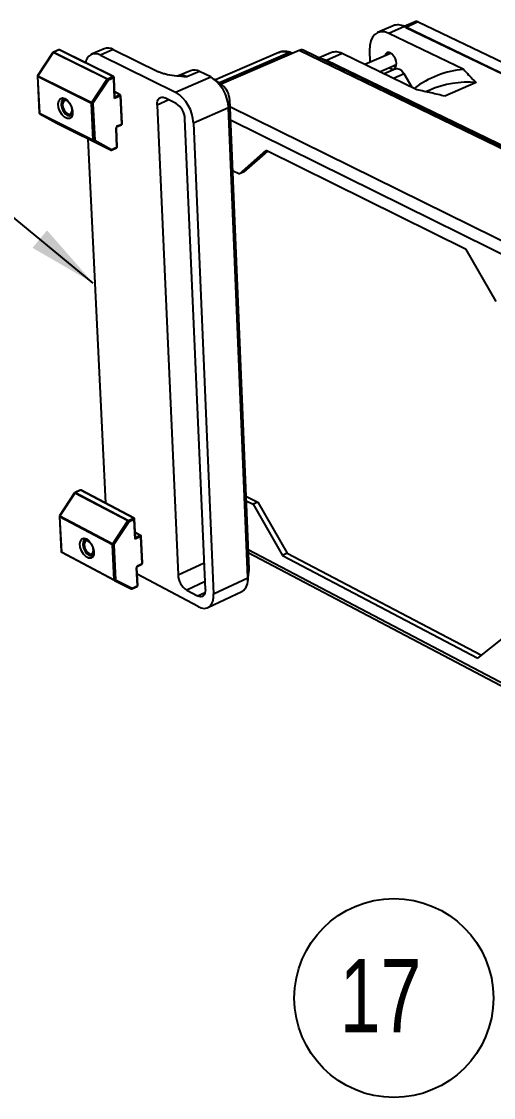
# Model space of a CAD drawing. Header units: millimetres. Extents: x 0 to 279, y 0 to 216.
# Drawn here: x 28.2 to 50.8, y 56.1 to 107.5 of the extents above; entities that cross this region are included whole.
import ezdxf

# ---------------------------------------------------------------- set-up
doc = ezdxf.new("R2010")
doc.units = ezdxf.units.MM
doc.layers.add('DIM', color=1, linetype='Continuous')
doc.styles.add('SLDTEXTSTYLE0', font='TXT', dxfattribs={"width": 0.75})
doc.dimstyles.new('SLDDIMSTYLE1', dxfattribs={"dimtxt": 0.18, "dimasz": 3.302, "dimexe": 0, "dimexo": 0.0625, "dimgap": 0, "dimtad": 0, "dimtih": 1, "dimtoh": 1, "dimdec": 0, "dimrnd": 1e-09, "dimzin": 0, "dimdsep": 46, "dimtxsty": 'Standard', "dimsah": 1, "dimcen": 0.09, "dimadec": 0, "dimazin": 0, "dimtfac": 3.302, "dimtdec": 0, "dimtofl": 0, "dimtmove": 0, "dimatfit": 3, "dimfxl": 0, "dimfrac": 2, "dimtolj": 1, "dimtzin": 0, "dimarcsym": 0})

# ---------------------------------------------------------------- blocks, each defined once
blk = doc.blocks.new('SW_NOTE_22')
at = {"layer": 'DIM', "color": 0}
blk.add_circle((-4.755, 0), 4.755, dxfattribs=at)
at = {"layer": 'DIM', "color": 0, "insert": (-7.342, 1.863), "char_height": 3.5, "attachment_point": 1, "style": 'SLDTEXTSTYLE0'}
blk.add_mtext('17', dxfattribs=at)

msp = doc.modelspace()

# ---------------------------------------------------------------- linework, layer by layer
at = {"color": 7, "linetype": 'Continuous', "lineweight": 25}
for p, q in [((47.046, 107.527), (46.521, 107.299)), ((47.194, 107.516), (46.603, 107.259)), ((47.194, 107.516), (61.442, 100.671)), ((45.993, 107.333), (45.253, 107.012)), ((46.532, 107.293), (45.792, 106.971)), ((60.924, 100.367), (46.532, 107.293)), ((46.603, 107.259), (60.85, 100.402)), ((49.361, 105.25), (45.792, 106.971)), ((29.743, 106.06), (29.009, 104.949)), ((29.759, 106.055), (29.025, 104.944)), ((32.334, 104.777), (29.759, 106.055)), ((30.019, 106.186), (29.765, 106.078)), ((30.037, 106.185), (29.783, 106.077)), ((29.783, 106.077), (32.358, 104.799)), ((32.612, 104.908), (30.037, 106.185)), ((32.636, 104.908), (30.061, 106.185)), ((32.196, 106.234), (31.586, 105.973)), ((32.627, 106.197), (32.016, 105.936)), ((32.627, 106.197), (34.786, 105.131)), ((40.535, 106.057), (37.501, 104.744)), ((41.512, 106.159), (37.777, 104.542)), ((41.182, 106.016), (41.162, 106.026)), ((75.134, 89.79), (41.512, 106.159)), ((75.321, 89.8), (41.7, 106.163)), ((43.023, 106.044), (42.454, 105.797)), ((43.562, 106.002), (42.816, 105.678)), ((47.13, 104.27), (43.562, 106.002)), ((45.865, 106.017), (44.636, 105.481)), ((44.864, 106.149), (44.883, 105.589)), ((45.844, 106.022), (45.836, 106.007)), ((32.016, 105.936), (35.603, 104.162)), ((57.2, 98.678), (42.816, 105.678)), ((45.345, 105.137), (46.149, 105.488)), ((29.025, 104.944), (31.598, 103.661)), ((36.307, 105.187), (35.699, 104.924)), ((36.746, 105.15), (36.137, 104.887)), ((37.281, 104.887), (36.746, 105.15)), ((46.124, 105.277), (45.562, 105.032)), ((46.895, 104.384), (46.516, 105.04)), ((29.001, 104.919), (29.088, 103.173)), ((31.586, 103.622), (29.013, 104.905)), ((29.013, 104.905), (29.1, 103.159)), ((31.598, 103.661), (32.334, 104.777)), ((32.393, 104.738), (31.657, 103.622)), ((32.358, 104.799), (32.612, 104.908)), ((32.647, 104.847), (32.393, 104.738)), ((32.693, 103.86), (32.647, 104.847)), ((32.709, 103.913), (32.665, 104.865)), ((35.603, 104.162), (37.281, 104.887)), ((37.832, 104.502), (37.426, 104.798)), ((49.952, 104.622), (48.465, 103.967)), ((32.968, 103.979), (32.693, 103.86)), ((32.957, 104.04), (32.697, 104.17)), ((33.03, 102.637), (32.968, 103.979)), ((33.048, 102.655), (32.986, 103.997)), ((47.74, 104.256), (47.561, 104.178)), ((30.223, 103.443), (30.227, 103.426)), ((31.669, 101.871), (31.586, 103.622)), ((31.657, 103.622), (31.741, 101.871)), ((34.717, 103.547), (35.718, 81.082)), ((35.627, 103.623), (35.093, 103.887)), ((38.128, 103.414), (36.452, 102.686)), ((38.182, 103.811), (38.128, 103.414)), ((39.056, 80.944), (38.128, 103.414)), ((38.182, 103.811), (39.108, 81.359)), ((29.1, 103.159), (31.669, 101.871)), ((29.114, 103.131), (29.924, 102.685)), ((29.114, 103.131), (29.115, 103.131)), ((31.684, 101.843), (29.115, 103.131)), ((29.115, 103.131), (29.925, 102.685)), ((30.29, 103.283), (30.299, 103.268)), ((37.025, 80.388), (36.051, 102.885)), ((29.925, 102.685), (32.493, 101.397)), ((29.925, 102.685), (32.492, 101.398)), ((32.801, 101.535), (32.76, 102.428)), ((32.819, 101.554), (32.777, 102.447)), ((32.819, 102.521), (33.017, 102.607)), ((32.832, 102.551), (33.03, 102.637)), ((36.452, 102.686), (37.418, 80.179)), ((32.268, 84.512), (31.435, 101.928)), ((31.741, 101.871), (32.548, 101.426)), ((32.492, 101.398), (31.684, 101.843)), ((32.492, 101.398), (32.493, 101.397)), ((32.536, 101.396), (32.788, 101.506)), ((32.548, 101.426), (32.801, 101.535)), ((38.656, 100.249), (39.935, 101.381)), ((38.883, 100.349), (40.008, 101.345)), ((39.935, 101.381), (49.445, 96.668)), ((38.322, 100.415), (38.656, 100.249)), ((38.883, 100.349), (38.656, 100.249)), ((49.445, 96.668), (50.898, 94.148)), ((30.78, 85.004), (30.061, 83.909)), ((30.795, 84.998), (30.077, 83.903)), ((33.322, 83.661), (30.795, 84.998)), ((31.049, 85.134), (30.801, 85.021)), ((31.067, 85.133), (30.819, 85.02)), ((30.819, 85.02), (33.346, 83.683)), ((33.594, 83.797), (31.067, 85.133)), ((33.62, 83.797), (31.093, 85.133)), ((38.964, 84.855), (39.525, 84.561)), ((38.973, 84.63), (39.302, 84.458)), ((39.525, 84.561), (39.302, 84.458)), ((39.302, 84.458), (40.702, 82.018)), ((39.525, 84.561), (40.925, 82.122)), ((30.053, 83.879), (30.137, 82.203)), ((32.59, 82.523), (30.065, 83.864)), ((30.065, 83.864), (30.149, 82.189)), ((30.077, 83.903), (32.601, 82.561)), ((32.601, 82.561), (33.322, 83.661)), ((33.381, 83.622), (32.66, 82.523)), ((33.346, 83.683), (33.594, 83.797)), ((33.629, 83.736), (33.381, 83.622)), ((33.673, 82.789), (33.629, 83.736)), ((33.688, 82.842), (33.646, 83.756)), ((33.942, 82.913), (33.673, 82.789)), ((33.933, 82.974), (33.676, 83.11)), ((34.002, 81.625), (33.942, 82.913)), ((34.019, 81.645), (33.959, 82.933)), ((31.244, 82.445), (31.25, 82.422)), ((32.67, 80.842), (32.59, 82.523)), ((32.66, 82.523), (32.74, 80.842)), ((30.149, 82.189), (32.67, 80.842)), ((32.684, 80.816), (30.164, 82.162)), ((31.342, 82.224), (31.356, 82.204)), ((39.075, 82.148), (66.021, 67.956)), ((40.925, 82.122), (40.702, 82.018)), ((40.702, 82.018), (50.043, 77.109)), ((40.925, 82.122), (50.213, 77.243)), ((33.777, 80.558), (33.737, 81.415)), ((33.794, 80.578), (33.754, 81.435)), ((33.796, 81.508), (33.99, 81.598)), ((33.808, 81.535), (34.002, 81.625)), ((39.108, 81.359), (39.056, 80.944)), ((39.108, 81.359), (39.105, 81.269)), ((32.685, 80.815), (33.475, 80.417)), ((32.74, 80.842), (33.529, 80.443)), ((36.678, 79.566), (33.769, 81.116)), ((37.418, 80.179), (39.056, 80.944)), ((39.05, 80.763), (39.105, 81.269)), ((33.518, 80.416), (33.765, 80.531)), ((33.529, 80.443), (33.777, 80.558)), ((36.133, 80.359), (36.655, 80.081)), ((37.138, 79.521), (38.774, 80.286)), ((50.043, 77.109), (51.365, 78.151))]:
    msp.add_line(p, q, dxfattribs=at)
at = {"color": 8, "linetype": 'Continuous', "lineweight": 25}
for p, q in [((40.974, 106.022), (37.695, 104.602)), ((41.078, 105.971), (40.974, 106.022)), ((46.516, 105.04), (46.005, 104.816)), ((32.933, 104.04), (32.698, 104.157)), ((32.707, 103.943), (32.933, 104.04)), ((35.285, 103.792), (34.717, 103.547)), ((38.196, 103.471), (66.926, 89.288)), ((29.924, 102.685), (29.925, 102.685)), ((29.925, 102.685), (29.925, 102.685)), ((66.243, 88.964), (38.223, 102.826)), ((33.908, 82.974), (33.677, 83.096)), ((33.687, 82.872), (33.908, 82.974)), ((39.069, 82.304), (66.018, 68.116)), ((35.718, 81.082), (36.97, 81.664)), ((37.009, 80.767), (36.133, 80.359)), ((36.655, 80.081), (37.015, 80.249))]:
    msp.add_line(p, q, dxfattribs=at)
at = {"color": 7, "linetype": 'Continuous', "lineweight": 25, "flags": 128}
for points in [[(45.792, 106.971), (45.603, 107.038), (45.423, 107.053), (45.259, 107.014), (45.117, 106.925), (45.003, 106.787), (44.921, 106.607), (44.874, 106.391), (44.864, 106.149)], [(42.816, 105.678), (42.626, 105.745), (42.528, 105.76)], [(46.124, 105.277), (46.179, 105.291), (46.295, 105.265), (46.414, 105.177), (46.516, 105.04)], [(34.717, 103.547), (34.72, 103.648), (34.738, 103.738), (34.771, 103.812), (34.817, 103.869), (34.875, 103.906), (34.942, 103.922), (35.015, 103.915), (35.093, 103.887)], [(30.317, 103.855), (30.442, 103.762), (30.554, 103.618), (30.636, 103.444), (30.679, 103.262), (30.676, 103.097), (30.627, 102.972), (30.539, 102.904), (30.425, 102.901), (30.299, 102.964), (30.179, 103.085), (30.08, 103.246), (30.016, 103.427), (29.996, 103.603), (30.023, 103.75), (30.092, 103.849), (30.195, 103.885), (30.317, 103.855)], [(30.384, 103.805), (30.293, 103.823), (30.207, 103.786), (30.153, 103.694), (30.139, 103.561), (30.168, 103.407), (30.233, 103.255), (30.327, 103.129), (30.434, 103.047), (30.539, 103.023), (30.625, 103.059), (30.679, 103.151), (30.681, 103.158)], [(30.572, 103.59), (30.508, 103.672), (30.42, 103.739), (30.334, 103.759), (30.263, 103.729), (30.219, 103.654), (30.207, 103.544), (30.23, 103.418), (30.284, 103.293), (30.361, 103.189), (30.45, 103.122), (30.535, 103.102), (30.606, 103.132), (30.651, 103.207), (30.651, 103.207)], [(30.651, 103.207), (30.662, 103.317), (30.647, 103.414)], [(31.344, 82.802), (31.467, 82.707), (31.577, 82.564), (31.658, 82.394), (31.699, 82.218), (31.696, 82.06), (31.648, 81.943), (31.562, 81.881), (31.449, 81.883), (31.326, 81.949), (31.208, 82.07), (31.111, 82.229), (31.049, 82.405), (31.029, 82.575), (31.055, 82.714), (31.123, 82.806), (31.224, 82.836), (31.344, 82.802)], [(31.399, 82.762), (31.321, 82.778), (31.236, 82.747), (31.183, 82.661), (31.169, 82.534), (31.197, 82.385), (31.261, 82.237), (31.353, 82.112), (31.458, 82.029), (31.561, 82.001), (31.645, 82.032), (31.699, 82.118), (31.702, 82.13)], [(31.534, 82.623), (31.48, 82.672), (31.393, 82.714), (31.316, 82.708), (31.261, 82.655), (31.236, 82.562), (31.245, 82.445), (31.286, 82.321), (31.354, 82.208), (31.438, 82.124), (31.525, 82.082), (31.601, 82.088), (31.657, 82.141), (31.657, 82.141)], [(31.657, 82.141), (31.682, 82.233), (31.674, 82.344)], [(37.025, 80.388), (37.022, 80.291), (37.004, 80.207), (36.971, 80.137), (36.926, 80.085), (36.869, 80.052), (36.803, 80.041), (36.731, 80.05), (36.655, 80.081)], [(36.678, 79.566), (36.83, 79.505), (36.974, 79.485), (37.106, 79.508), (37.219, 79.573), (37.31, 79.677), (37.375, 79.816), (37.412, 79.986), (37.418, 80.179)]]:
    msp.add_lwpolyline(points, dxfattribs=at)
at = {"color": 8, "linetype": 'Continuous', "lineweight": 25, "flags": 128}
for points in [[(29.743, 106.06), (29.743, 106.06), (29.745, 106.06), (29.748, 106.06), (29.753, 106.058), (29.759, 106.055)], [(29.009, 104.949), (29.009, 104.949), (29.011, 104.949), (29.014, 104.949), (29.019, 104.947), (29.025, 104.944)], [(32.647, 104.847), (32.654, 104.85), (32.659, 104.854), (32.663, 104.859), (32.664, 104.863), (32.665, 104.865)], [(32.968, 103.979), (32.975, 103.982), (32.98, 103.986), (32.984, 103.991), (32.985, 103.995), (32.986, 103.997)], [(32.76, 102.428), (32.766, 102.432), (32.772, 102.436), (32.775, 102.44), (32.777, 102.445), (32.777, 102.447)], [(33.03, 102.637), (33.037, 102.64), (33.042, 102.644), (33.046, 102.648), (33.048, 102.653), (33.048, 102.655)], [(32.801, 101.535), (32.808, 101.539), (32.813, 101.543), (32.817, 101.547), (32.818, 101.552), (32.819, 101.554)]]:
    msp.add_lwpolyline(points, dxfattribs=at)
at = {"color": 7, "linetype": 'Continuous', "lineweight": 25}
for centre, radius, start, end in [((47.108, 107.36), 0.178, 61.1708, 110.4694), ((46.221, 106.752), 0.625, 60.0929, 111.4436), ((46.509, 107.074), 0.208, 63.0058, 88.7175), ((29.785, 106.032), 0.0502, 113.0651, 146.5411), ((29.807, 106.025), 0.0576, 114.9125, 147.8485), ((30.039, 106.14), 0.0506, 63.5944, 113.0378), ((31.779, 105.515), 0.483, 60.6698, 173.344), ((32.372, 105.753), 0.512, 60.175, 110.0748), ((41.611, 105.962), 0.22, 65.8807, 116.4795), ((43.25, 105.466), 0.621, 59.8038, 111.3897), ((45.61, 105.528), 0.539, 339.8773, 23.9625), ((29.051, 104.921), 0.0501, 146.563, 182.8776), ((29.081, 104.906), 0.0674, 145.9168, 181.4649), ((36.49, 104.717), 0.504, 59.346, 111.1979), ((49.76, 100.685), 4.582, 94.9949, 127.162), ((32.383, 104.747), 0.058, 115.0891, 147.8962), ((32.183, 104.486), 0.328, 50.1883, 62.7308), ((32.317, 104.735), 0.0763, 2.2693, 57.4899), ((32.571, 104.844), 0.0763, 2.2548, 57.5087), ((32.614, 104.863), 0.0508, 2.7244, 63.6752), ((36.312, 103.35), 1.817, 2.039, 57.788), ((37.239, 103.766), 0.945, 2.683, 51.1014), ((49.586, 99.966), 4.671, 85.5038, 113.2831), ((32.892, 103.976), 0.0762, 2.2675, 57.4936), ((32.935, 103.995), 0.0507, 2.7078, 63.6231), ((34.625, 102.618), 1.828, 2.1352, 57.6633), ((31.654, 103.623), 0.068, 145.9515, 181.3171), ((31.622, 103.709), 0.0947, 247.8211, 292.1789), ((31.444, 103.364), 0.334, 50.3131, 62.6367), ((35.137, 102.85), 0.914, 2.1565, 57.638), ((29.139, 103.176), 0.0505, 182.9285, 241.2003), ((29.133, 103.158), 0.0325, 178.8007, 237.2086), ((32.892, 102.432), 0.133, 117.1551, 181.7927), ((32.997, 102.653), 0.0502, 293.3754, 2.6528), ((31.705, 101.958), 0.094, 247.7015, 292.2985), ((31.702, 101.87), 0.0325, 178.5926, 237.111), ((31.697, 101.887), 0.0463, 253.4558, 339.3945), ((32.505, 101.442), 0.0462, 253.4066, 339.3736), ((32.515, 101.442), 0.0507, 243.3398, 293.4375), ((32.768, 101.552), 0.0502, 293.4398, 2.6651), ((30.821, 84.976), 0.0494, 114.4894, 146.7058), ((30.845, 84.966), 0.0592, 116.2327, 147.9035), ((31.069, 85.089), 0.0496, 62.1359, 114.4891), ((30.102, 83.882), 0.0491, 146.713, 182.8594), ((30.131, 83.866), 0.066, 145.8853, 181.2182), ((33.373, 83.629), 0.0597, 116.4109, 147.9495), ((33.126, 83.299), 0.412, 51.7728, 61.5393), ((33.304, 83.619), 0.0767, 2.875, 56.7325), ((33.552, 83.733), 0.0767, 2.8605, 56.7513), ((33.596, 83.754), 0.0495, 2.7054, 62.185), ((33.866, 82.91), 0.0766, 2.8718, 56.7378), ((33.91, 82.931), 0.0494, 2.6885, 62.1373), ((32.656, 82.524), 0.0665, 145.9203, 181.0706), ((32.625, 82.603), 0.0874, 246.3846, 293.6154), ((32.4, 82.191), 0.421, 51.8964, 61.446), ((30.186, 82.206), 0.0492, 182.9105, 241.9429), ((30.179, 82.188), 0.0299, 178.4955, 239.1975), ((33.87, 81.418), 0.133, 117.9976, 181.1298), ((33.969, 81.642), 0.0493, 294.7706, 2.608), ((32.705, 80.922), 0.0868, 246.2707, 293.7293), ((32.7, 80.841), 0.0298, 178.2812, 239.1165), ((32.698, 80.858), 0.0442, 251.4782, 339.5776), ((36.636, 81.128), 0.919, 182.859, 236.7605), ((38.405, 80.833), 0.66, 304.0377, 9.628), ((33.488, 80.459), 0.0441, 251.435, 339.5555), ((33.497, 80.461), 0.0496, 243.2071, 294.8795), ((33.744, 80.575), 0.0493, 294.8323, 2.6213)]:
    msp.add_arc(centre, radius, start, end, dxfattribs=at)
at = {"color": 8, "linetype": 'Continuous', "lineweight": 25}
for centre, radius, start, end in [((29.773, 106.058), 0.0212, 60.0246, 109.9973), ((30.026, 106.166), 0.0212, 60.0481, 110.0041), ((30.049, 106.159), 0.0287, 65.4343, 115.9952), ((40.719, 105.586), 0.506, 59.6676, 111.3084), ((41.072, 105.825), 0.22, 65.8544, 116.469), ((35.88, 104.455), 0.503, 59.2734, 111.3678), ((29.019, 104.922), 0.0181, 189.8212, 251.7237), ((32.625, 104.882), 0.0286, 65.4776, 116.2142), ((32.946, 104.014), 0.0285, 65.4523, 116.3044), ((29.106, 103.176), 0.0181, 189.7246, 251.5212), ((32.803, 102.545), 0.0289, 303.542, 10.9653), ((33.002, 102.631), 0.0286, 302.2054, 11.1197), ((32.519, 101.42), 0.0294, 303.4978, 9.9512), ((32.772, 101.53), 0.0294, 303.4809, 9.9287), ((30.779, 84.977), 0.0263, 51.5247, 87.7591), ((30.808, 85.003), 0.0203, 56.997, 111.5818), ((31.056, 85.116), 0.0203, 57.0231, 111.588), ((31.081, 85.108), 0.0282, 64.6337, 117.8921), ((30.072, 83.882), 0.0188, 188.7381, 249.3313), ((30.06, 83.882), 0.0267, 51.5905, 87.1631), ((33.608, 83.772), 0.0281, 64.6893, 118.1195), ((33.623, 83.758), 0.0228, 284.1509, 353.3652), ((33.921, 82.949), 0.028, 64.6736, 118.2056), ((33.936, 82.936), 0.0228, 284.256, 353.4221), ((30.156, 82.206), 0.0188, 188.6591, 249.1453), ((33.731, 81.437), 0.023, 284.5514, 352.6945), ((33.781, 81.53), 0.0268, 304.2254, 11.134), ((33.976, 81.62), 0.0266, 302.9518, 11.2812), ((33.996, 81.647), 0.0228, 284.404, 353.5053), ((33.502, 80.438), 0.0274, 304.2579, 10.0974), ((33.75, 80.553), 0.0274, 304.2419, 10.0746), ((33.771, 80.58), 0.0229, 284.5157, 353.5706)]:
    msp.add_arc(centre, radius, start, end, dxfattribs=at)
at = {"color": 7, "linetype": 'Continuous', "lineweight": 25}
for centre, start_param, end_param in [((32.66, 103.877), 4.763901, 5.669639), ((33.64, 82.807), 4.749334, 5.659258)]:
    msp.add_ellipse(centre, major_axis=(0.0464, 0.075), ratio=0.558745, start_param=start_param, end_param=end_param, dxfattribs=at)
for points, knots in [([(41.162, 106.026), (41.116, 106.046), (41.006, 106.093), (40.824, 106.119), (40.654, 106.108), (40.567, 106.063), (40.538, 106.049)], [0, 0, 0, 0, 0.230917, 0.546845, 0.850584, 1, 1, 1, 1]), ([(46.103, 105.747), (46.093, 105.769), (46.072, 105.814), (46.032, 105.875), (45.988, 105.932), (45.94, 105.98), (45.889, 106.019), (45.84, 106.045), (45.791, 106.059), (45.746, 106.061), (45.706, 106.051), (45.672, 106.031), (45.643, 106.001), (45.623, 105.964), (45.611, 105.927), (45.607, 105.902), (45.605, 105.89)], [0, 0, 0, 0, 0.075618, 0.153241, 0.231707, 0.312535, 0.389727, 0.469298, 0.543571, 0.620314, 0.690184, 0.762072, 0.831601, 0.903566, 0.951407, 1, 1, 1, 1]), ([(45.973, 105.955), (45.97, 105.957), (45.952, 105.972), (45.918, 105.994), (45.872, 106.017), (45.825, 106.029), (45.779, 106.033), (45.736, 106.026), (45.698, 106.01), (45.663, 105.984), (45.637, 105.954), (45.618, 105.922), (45.609, 105.901), (45.605, 105.89)], [0, 0, 0, 0, 0.02133, 0.124522, 0.230713, 0.333788, 0.439843, 0.543064, 0.649286, 0.752377, 0.858456, 0.928767, 1, 1, 1, 1]), ([(45.64, 105.918), (45.649, 105.94), (45.672, 105.99), (45.714, 106.013), (45.738, 106.026)], [0, 0, 0, 0, 0.423033, 1, 1, 1, 1]), ([(45.66, 105.956), (45.66, 105.954), (45.657, 105.945), (45.657, 105.935), (45.656, 105.926)], [0, 0, 0, 0, 0.132515, 1, 1, 1, 1]), ([(46.069, 105.453), (46.077, 105.445), (46.093, 105.428), (46.109, 105.417), (46.118, 105.411)], [0, 0, 0, 0, 0.46537, 1, 1, 1, 1]), ([(36.137, 104.887), (36.136, 104.888), (36.088, 104.891), (35.89, 104.907), (35.541, 104.939), (35.188, 104.997), (34.937, 105.065), (34.837, 105.109), (34.786, 105.131)], [0, 0, 0, 0, 0.0020761, 0.0985431, 0.405238, 0.7167056, 0.8567037, 1, 1, 1, 1]), ([(45.825, 105.328), (45.839, 105.316), (45.884, 105.279), (45.962, 105.26), (46.048, 105.27), (46.096, 105.312), (46.115, 105.341), (46.117, 105.343)], [0, 0, 0, 0, 0.1319634, 0.3978505, 0.6809376, 0.9765209, 1, 1, 1, 1]), ([(46.006, 105.425), (46.009, 105.423), (46.024, 105.413), (46.05, 105.403), (46.082, 105.399), (46.104, 105.402), (46.113, 105.407), (46.114, 105.408)], [0, 0, 0, 0, 0.090977, 0.3794, 0.676158, 0.96498, 1, 1, 1, 1]), ([(46.067, 105.411), (46.056, 105.417), (46.044, 105.423), (46.033, 105.437), (46.033, 105.437)], [0, 0, 0, 0, 0.9416045, 1, 1, 1, 1]), ([(46.136, 105.421), (46.121, 105.415), (46.092, 105.404), (46.054, 105.423), (46.035, 105.433)], [0, 0, 0, 0, 0.506048, 1, 1, 1, 1]), ([(49.361, 105.25), (49.439, 105.159), (49.62, 104.947), (49.831, 104.741), (49.952, 104.622)], [0, 0, 0, 0, 0.427332, 1, 1, 1, 1]), ([(48.465, 103.967), (48.246, 104.021), (47.809, 104.129), (47.357, 104.223), (47.13, 104.27)], [0, 0, 0, 0, 0.4995161, 1, 1, 1, 1]), ([(32.777, 102.447), (32.777, 102.451), (32.777, 102.461), (32.782, 102.478), (32.791, 102.495), (32.802, 102.509), (32.812, 102.518), (32.817, 102.52), (32.819, 102.521)], [0, 0, 0, 0, 0.170634, 0.347064, 0.530491, 0.715785, 0.896489, 1, 1, 1, 1]), ([(33.754, 81.435), (33.754, 81.439), (33.754, 81.447), (33.759, 81.464), (33.767, 81.481), (33.778, 81.495), (33.789, 81.504), (33.794, 81.507), (33.796, 81.508)], [0, 0, 0, 0, 0.168662, 0.342654, 0.524898, 0.710507, 0.892187, 1, 1, 1, 1])]:
    msp.add_open_spline(points, degree=3, knots=knots, dxfattribs=at)

# ---------------------------------------------------------------- block references
at = {"layer": 'DIM'}
msp.add_blockref('SW_NOTE_22', (50.783, 60.856), dxfattribs=at)

# ---------------------------------------------------------------- leaders
msp.add_leader([(31.665, 95.037), (26.149, 99.583), (19.799, 99.583)], dimstyle='SLDDIMSTYLE1', dxfattribs=at)

doc.saveas('drawing.dxf')
